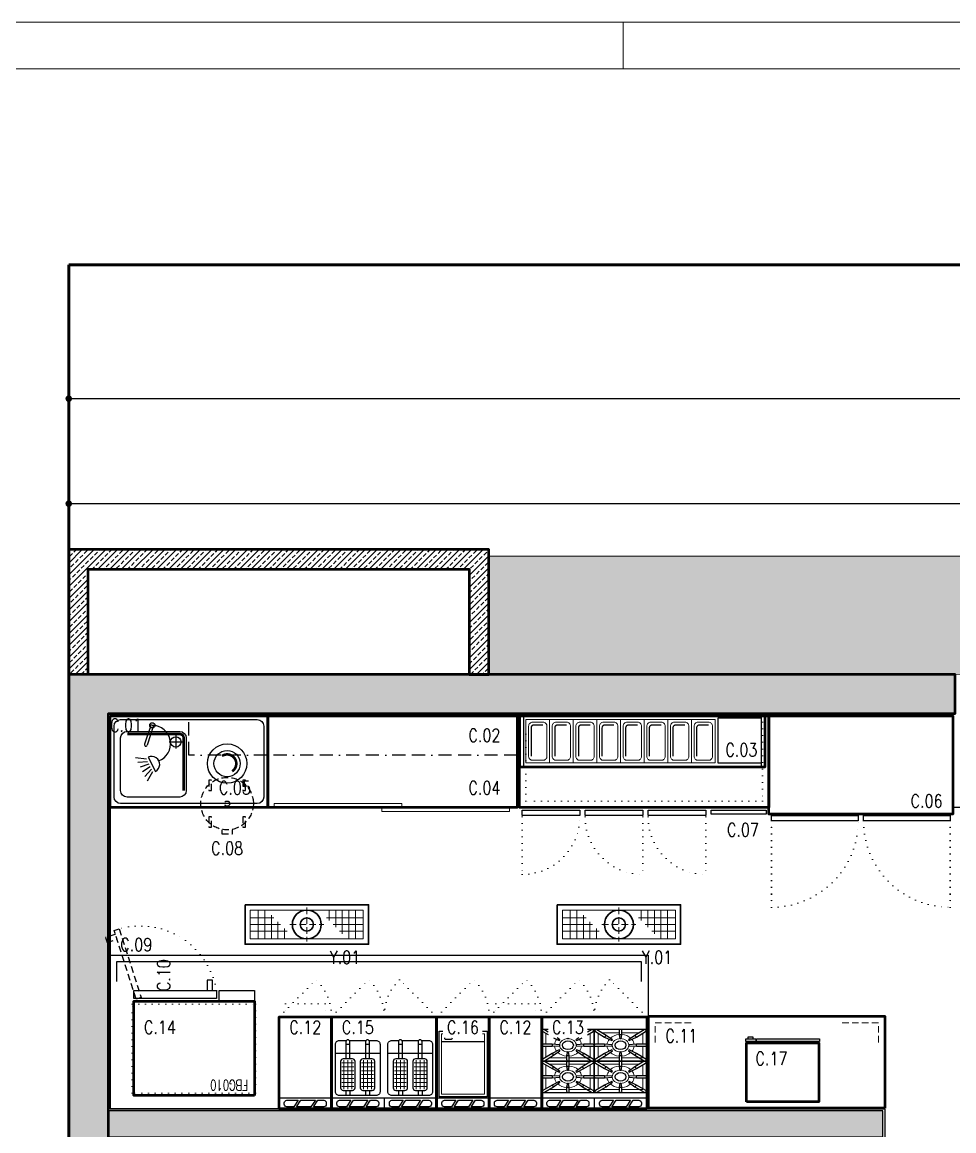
# Model space of a CAD drawing. Extents: x 820 to 5791, y 1495 to 5010.
# Drawn here: x 2020 to 2729, y 4166 to 5010 of the extents above; entities that cross this region are included whole.
import ezdxf
from ezdxf.enums import TextEntityAlignment as Align

# ---------------------------------------------------------------- set-up
doc = ezdxf.new("R2010")
doc.units = 0
doc.header["$LTSCALE"] = 20
for name, pattern in [('BORDER', [1.75, 0.5, -0.25, 0.5, -0.25, 0, -0.25]), ('DASHED2', [0.375, 0.25, -0.125]), ('DOT', [0.25, 0, -0.25]), ('HIDDEN', [0.375, 0.25, -0.125])]:
    doc.linetypes.add(name, pattern=pattern)
doc.layers.get('0').update_dxf_attribs({"linetype": 'CONTINUOUS', "lineweight": 15})
doc.layers.get('DEFPOINTS').update_dxf_attribs({"linetype": 'CONTINUOUS'})
for name, color, linetype, lineweight in [('-DWG_ANA', 7, 'CONTINUOUS', 50), ('-DWG_ANA_1', 7, 'BORDER', 25), ('-DWG_DETAY1', 7, 'CONTINUOUS', 25), ('-DWG_DETAY2', 7, 'CONTINUOUS', 15), ('-DWG_DETAY4', 7, 'DOT', 18), ('0_YKA_layout', 11, 'CONTINUOUS', 18), ('DUVAR', 7, 'CONTINUOUS', 60), ('KOLON', 7, 'CONTINUOUS', 50), ('NO', 7, 'CONTINUOUS', 30), ('PLAN', 253, 'CONTINUOUS', 15), ('yerizg-a', 7, 'CONTINUOUS', 30), ('yerizg-b', 7, 'CONTINUOUS', 9), ('ölç', 63, 'CONTINUOUS', 20)]:
    doc.layers.add(name, color=color, linetype=linetype, lineweight=lineweight)
for name, color, linetype in [('2_V_Wall', 43, 'CONTINUOUS'), ('2_V_Wall_Gasblock', 133, 'CONTINUOUS'), ('4_V_Wall_Ceramic', 171, 'CONTINUOUS'), ('BL-C', 140, 'CONTINUOUS'), ('BL-Y', 144, 'CONTINUOUS'), ('TARAMA', 8, 'CONTINUOUS'), ('YRNO', 7, 'CONTINUOUS')]:
    doc.layers.add(name, color=color, linetype=linetype)
doc.layers.add('_00_TT_AREA', color=140, linetype='CONTINUOUS', plot=False)
doc.layers.add('dış ölçü', color=7, linetype='CONTINUOUS', lineweight=20, true_color=0x0d6787)
doc.styles.add('ROMANS', font='romans.shx', dxfattribs={"width": 0.8})
doc.styles.add('TRS', font='times.ttf', dxfattribs={"width": 0.8})
doc.dimstyles.new('dış ölçü', dxfattribs={"dimtxt": 12, "dimasz": 5, "dimexe": 5, "dimexo": 35, "dimgap": 5, "dimtad": 1, "dimdec": 0, "dimdsep": 46, "dimtxsty": 'TRS', "dimblk": 'DOT', "dimcen": 0, "dimdle": 0.1, "dimclrd": 256, "dimclre": 256, "dimclrt": 73, "dimadec": 0, "dimazin": 0, "dimtfac": 0.3, "dimtdec": 0, "dimtix": 1, "dimtmove": 2, "dimatfit": 3, "dimldrblk": 'DOT', "dimfxl": 1, "dimfxlon": 1, "dimtolj": 1, "dimarcsym": 0})

# ---------------------------------------------------------------- blocks, each defined once
blk = doc.blocks.new('_Dot')
at = {"layer": 'ölç', "color": 0, "lineweight": -2}
blk.add_line((-0.5, 0), (-1, 0), dxfattribs=at)
at = {"layer": 'ölç', "color": 0, "const_width": 0.5}
blk.add_lwpolyline([(-0.25, 0, 1), (0.25, 0, 1)], format="xyb", close=True, dxfattribs=at)
blk = doc.blocks.new('*D167')
at = {"layer": 'DEFPOINTS', "color": 0, "transparency": 16777216}
for p in [(2054.96, 4513.68), (1894.18, 3686.77), (2059.03, 3686.77)]:
    blk.add_point(p, dxfattribs=at)
at = {"layer": 'dış ölçü', "lineweight": -2, "transparency": 16777216}
for p, q in [((1895.18, 4513.68), (1889.18, 4513.68)), ((1894.18, 4508.68), (1894.18, 3691.77)), ((1895.18, 3686.77), (1889.18, 3686.77))]:
    blk.add_line(p, q, dxfattribs=at)
at = {"layer": 'dış ölçü', "lineweight": -2, "transparency": 16777216, "xscale": 5, "yscale": 5, "zscale": 5}
for p, rotation in [((1894.18, 4513.68), 90), ((1894.18, 3686.77), 270)]:
    blk.add_blockref('_Dot', p, dxfattribs=dict(at, rotation=rotation))
at = {"layer": 'dış ölçü', "color": 73, "transparency": 16777216, "insert": (1883.06, 4100.22), "char_height": 12, "attachment_point": 5, "rotation": 90, "style": 'TRS'}
blk.add_mtext('\\A1;827', dxfattribs=at)
blk = doc.blocks.new('*D185')
at = {"layer": 'DEFPOINTS', "color": 0, "transparency": 16777216}
for p in [(4454.18, 4723.68), (2054.96, 4531.24), (4454.18, 4531.24)]:
    blk.add_point(p, dxfattribs=at)
at = {"layer": 'dış ölçü', "lineweight": -2, "transparency": 16777216}
for p, q in [((2054.96, 4722.68), (2054.96, 4728.68)), ((2059.96, 4723.68), (4449.18, 4723.68)), ((4454.18, 4722.68), (4454.18, 4728.68))]:
    blk.add_line(p, q, dxfattribs=at)
at = {"layer": 'dış ölçü', "lineweight": -2, "transparency": 16777216, "xscale": 5, "yscale": 5, "zscale": 5, "rotation": 180}
blk.add_blockref('_Dot', (2054.96, 4723.68), dxfattribs=at)
at = {"layer": 'dış ölçü', "lineweight": -2, "transparency": 16777216, "xscale": 5, "yscale": 5, "zscale": 5}
blk.add_blockref('_Dot', (4454.18, 4723.68), dxfattribs=at)
at = {"layer": 'dış ölçü', "color": 73, "transparency": 16777216, "insert": (3254.57, 4734.8), "char_height": 12, "attachment_point": 5, "style": 'TRS'}
blk.add_mtext('\\A1;2399', dxfattribs=at)
blk = doc.blocks.new('*D186')
at = {"layer": 'DEFPOINTS', "color": 0, "transparency": 16777216}
for p in [(4454.18, 4643.68), (2054.96, 4451.24), (4454.18, 4451.24)]:
    blk.add_point(p, dxfattribs=at)
at = {"layer": 'dış ölçü', "lineweight": -2, "transparency": 16777216}
for p, q in [((2054.96, 4642.68), (2054.96, 4648.68)), ((4454.18, 4642.68), (4454.18, 4648.68)), ((2059.96, 4643.68), (4449.18, 4643.68))]:
    blk.add_line(p, q, dxfattribs=at)
at = {"layer": 'dış ölçü', "lineweight": -2, "transparency": 16777216, "xscale": 5, "yscale": 5, "zscale": 5, "rotation": 180}
blk.add_blockref('_Dot', (2054.96, 4643.68), dxfattribs=at)
at = {"layer": 'dış ölçü', "lineweight": -2, "transparency": 16777216, "xscale": 5, "yscale": 5, "zscale": 5}
blk.add_blockref('_Dot', (4454.18, 4643.68), dxfattribs=at)
at = {"layer": 'dış ölçü', "color": 73, "transparency": 16777216, "insert": (3254.57, 4654.8), "char_height": 12, "attachment_point": 5, "style": 'TRS'}
blk.add_mtext('\\A1;2399', dxfattribs=at)
blk = doc.blocks.new('*U48')
for p, q in [((-4200, 8820), (-4200, 8910)), ((-12510, 8820), (-90, 8820))]:
    blk.add_line(p, q)
blk.add_lwpolyline([(-12600, 0), (-12600, 8910), (0, 8910), (0, 0)], close=True)
blk = doc.blocks.new('T_190')
at = {"layer": '-DWG_ANA', "color": 0}
blk.add_lwpolyline([(0, 0), (190, 0), (190, -70), (0, -70)], close=True, dxfattribs=at)
blk = doc.blocks.new('1FR-cgl3')
at = {"layer": '-DWG_DETAY1', "color": 0}
for points in [[(46, -72), (46, -76), (2, -76), (2, -72)], [(94, -72), (94, -76), (50, -76), (50, -72)], [(142, -72), (142, -76), (98, -76), (98, -72)], [(188, -72), (188, -75), (146, -75), (146, -72)]]:
    blk.add_lwpolyline(points, close=True, dxfattribs=at)
at = {"layer": '-DWG_DETAY4', "color": 0}
blk.add_lwpolyline([(185, -5), (185, -65), (5, -65), (5, -5)], dxfattribs=at)
for points in [[(2, -77), (2, -121.01, 0.414214), (46.01, -77)], [(94, -77), (94, -121.01, -0.414214), (49.99, -77)], [(142, -77), (142, -121.01, -0.414214), (97.99, -77)]]:
    blk.add_lwpolyline(points, format="xyb", dxfattribs=at)
at = {"layer": '-DWG_ANA', "color": 0}
blk.add_blockref('T_190', (0, 0), dxfattribs=at)
at = {"layer": 'NO', "linetype": 'Continuous', "style": 'ROMANS', "width": 0.8}
blk.add_attdef('NO', text='', height=10, dxfattribs=at).set_placement((170.2, -87), align=Align.MIDDLE)
blk = doc.blocks.new('SDN140')
at = {"layer": '-DWG_ANA', "color": 0}
blk.add_lwpolyline([(0, 0), (140, 0), (140, -75), (0, -75)], close=True, dxfattribs=at)
at = {"layer": '-DWG_DETAY1', "color": 0}
for points in [[(2, -76), (68, -76), (68, -80), (2, -80)], [(72, -76), (138, -76), (138, -80), (72, -80)]]:
    blk.add_lwpolyline(points, close=True, dxfattribs=at)
at = {"layer": '-DWG_DETAY4', "color": 0}
for points in [[(2, -80), (2, -146)], [(138, -80), (138, -146)]]:
    blk.add_lwpolyline(points, close=True, dxfattribs=at)
for centre, start, end in [((2, -80), 270, 0), ((138, -80), 180, 270)]:
    blk.add_arc(centre, 66, start, end, dxfattribs=at)
at = {"layer": 'NO', "linetype": 'Continuous', "style": 'ROMANS', "width": 0.8}
blk.add_attdef('NO', text='', height=10, dxfattribs=at).set_placement((120, -65), align=Align.MIDDLE)
blk = doc.blocks.new('E1N120L')
at = {"layer": '-DWG_ANA', "color": 0}
blk.add_lwpolyline([(0, 0), (120, 0), (120, -70), (0, -70)], close=True, dxfattribs=at)
at = {"layer": '-DWG_DETAY1', "color": 0, "linetype": 'Continuous'}
for points in [[(8, -3), (112, -3, -0.4), (117, -8), (117, -62, -0.4), (112, -67), (8, -67, -0.4), (3, -62), (3, -8, -0.4)], [(13, -12), (53, -12, -0.4), (58, -17), (58, -57, -0.4), (53, -62), (13, -62, -0.4), (8, -57), (8, -17, -0.4)]]:
    blk.add_lwpolyline(points, format="xyb", close=True, dxfattribs=at)
at = {"layer": '-DWG_DETAY1', "color": 0, "linetype": 'Continuous', "const_width": 2}
blk.add_lwpolyline([(13, -14), (53, -14, -0.4), (56, -17), (56, -57)], format="xyb", dxfattribs=at)
at = {"layer": '-DWG_DETAY1', "color": 0, "linetype": 'Continuous'}
for points in [[(50, -15), (50, -25)], [(45, -20), (55, -20)]]:
    blk.add_lwpolyline(points, dxfattribs=at)
blk.add_circle((50, -20), 4, dxfattribs=at)
at = {"layer": 'NO', "linetype": 'Continuous', "style": 'ROMANS', "width": 0.8}
blk.add_attdef('NO', text='', height=10, dxfattribs=at).set_placement((95, -55), align=Align.MIDDLE)
blk = doc.blocks.new('bsu100a')
at = {"layer": '-DWG_DETAY1', "color": 0, "const_width": 2}
blk.add_lwpolyline([(3.88, -5.82, 1), (-3.88, 5.82)], format="xyb", dxfattribs=at)
at = {"layer": '-DWG_DETAY1', "color": 0}
for radius in [15, 10]:
    blk.add_circle((0, 0), radius, dxfattribs=at)
blk = doc.blocks.new('ACP100')
at = {"layer": '-DWG_ANA_1', "color": 0, "linetype": 'HIDDEN'}
blk.add_circle((0, 0), 20, dxfattribs=at)
at = {"layer": '-DWG_DETAY1', "color": 0, "linetype": 'HIDDEN'}
for points in [[(-14, 18), (-14, 10), (-12, 10), (-12, 18)], [(12, 18), (12, 10), (14, 10), (14, 18)], [(-14, -10), (-14, -18), (-12, -18), (-12, -10)], [(12, -10), (12, -18), (14, -18), (14, -10)]]:
    blk.add_lwpolyline(points, close=True, dxfattribs=at)
blk.add_lwpolyline([(-4, -20), (-4, -23), (4, -23), (4, -20)], dxfattribs=at)
blk.add_circle((0, 0), 2, dxfattribs=at)
at = {"layer": 'NO', "linetype": 'Continuous', "style": 'ROMANS', "width": 0.8}
blk.add_attdef('NO', text='', height=10, dxfattribs=at).set_placement((0, -34), align=Align.MIDDLE)
blk = doc.blocks.new('1CC-MT002')
at = {"layer": '-DWG_DETAY1', "color": 0, "linetype": 'Continuous'}
for p, q in [((-0.9, 0.63), (-5.9, -14.37)), ((1, 0), (-4, -15))]:
    blk.add_line(p, q, dxfattribs=at)
at = {"layer": '-DWG_DETAY1', "color": 0}
for points in [[(-4.54, -25.81), (-12.89, -24.76)], [(-3.05, -24.32), (2.32, -35.05)], [(-3.59, -27.72), (-11.1, -28.34)], [(-2.63, -29.62), (-9.31, -31.92)], [(-1.68, -31.53), (-7.52, -35.5)], [(-0.72, -33.44), (-5.73, -39.07)], [(0.23, -35.35), (-3.94, -42.65)]]:
    blk.add_lwpolyline(points, dxfattribs=at)
blk.add_circle((0, 0), 2, dxfattribs=at)
for centre, radius, start, end in [((-0.06, -13.97), 13.97, 289.84543, 89.75881), ((-0.37, -29.68), 6, 296.56505, 116.56505)]:
    blk.add_arc(centre, radius, start, end, dxfattribs=at)
at = {"layer": '-DWG_DETAY1', "color": 0, "linetype": 'Continuous'}
blk.add_arc((-5, -14.85), 1.01, 151.71404, 351.41606, dxfattribs=at)
at = {"layer": 'NO', "linetype": 'Continuous', "style": 'ROMANS', "width": 0.8}
blk.add_attdef('NO', text='', height=10, dxfattribs=at).set_placement((-20, 0), align=Align.MIDDLE)
blk = doc.blocks.new('MOB-gn13')
at = {"layer": '-DWG_DETAY1', "color": 0, "linetype": 'ByBlock', "lineweight": 9}
blk.add_lwpolyline([(0, 0), (18, 0), (18, -33), (0, -33)], close=True, dxfattribs=at)
at = {"layer": '-DWG_DETAY1', "color": 0, "linetype": 'ByBlock', "lineweight": 15}
blk.add_lwpolyline([(13, -31, 0.414214), (16, -28), (16, -5, 0.414214), (13, -2), (5, -2, 0.414214), (2, -5), (2, -28, 0.414214), (5, -31)], format="xyb", close=True, dxfattribs=at)
at = {"layer": '-DWG_DETAY1', "color": 0, "const_width": 1}
blk.add_lwpolyline([(4, -28), (4, -6.2, -0.414214), (6.2, -4), (13, -4)], format="xyb", dxfattribs=at)
at = {"layer": 'PLAN', "color": 0, "linetype": 'ByBlock'}
blk.add_point((0, 0), dxfattribs=at)
blk = doc.blocks.new('1FR-dsp186')
at = {"layer": '-DWG_ANA', "color": 0, "linetype": 'Continuous'}
blk.add_lwpolyline([(0, -39), (187, -39), (187, 0), (0, 0)], close=True, dxfattribs=at)
at = {"layer": '-DWG_DETAY1', "color": 0, "linetype": 'Continuous'}
for points in [[(3, 0), (3, -39)], [(184, 0), (184, -39)], [(184, -2), (151, -2), (151, -36), (184, -36)]]:
    blk.add_lwpolyline(points, dxfattribs=at)
at = {"layer": 'PLAN', "color": 0, "linetype": 'Continuous'}
for p in [(5, -3), (23, -3), (41, -3), (59, -3), (77, -3), (95, -3), (113, -3), (131, -3)]:
    blk.add_blockref('MOB-gn13', p, dxfattribs=at)
at = {"layer": 'NO', "linetype": 'Continuous', "style": 'ROMANS', "width": 0.8}
blk.add_attdef('NO', text='', height=10, dxfattribs=at).set_placement((169, -26), align=Align.MIDDLE)
blk = doc.blocks.new('TCD190')
at = {"layer": '-DWG_ANA', "color": 0}
blk.add_lwpolyline([(0, 0), (190, 0), (190, -70), (0, -70)], close=True, dxfattribs=at)
at = {"layer": '-DWG_DETAY2', "color": 0}
for points in [[(5, -67), (102, -67), (102, -70), (5, -70)], [(87, -70), (184, -70), (184, -73), (87, -73)]]:
    blk.add_lwpolyline(points, close=True, dxfattribs=at)
at = {"layer": 'NO', "linetype": 'Continuous', "style": 'ROMANS', "width": 0.8}
blk.add_attdef('NO', text='', height=10, dxfattribs=at).set_placement((165, -55), align=Align.MIDDLE)
blk = doc.blocks.new('f_ks1')
at = {"layer": '-DWG_DETAY1', "color": 0}
for points in [[(27, 0), (27, -8), (0, -8), (0, 0)], [(32, -8), (32, -16), (36, -16), (36, -8)]]:
    blk.add_lwpolyline(points, dxfattribs=at)
blk.add_lwpolyline([(92, -8), (29, -8), (29, -2), (92, -2)], close=True, dxfattribs=at)
at = {"layer": '-DWG_DETAY1', "color": 0, "linetype": 'HIDDEN'}
blk.add_lwpolyline([(90, -1.52), (106.9, -53.75), (103.11, -55.03), (86.21, -2.79)], close=True, dxfattribs=at)
blk.add_lwpolyline([(105.94, -50.91), (113.52, -48.36), (112.25, -44.56), (104.67, -47.12)], dxfattribs=at)
at = {"layer": '-DWG_DETAY4', "color": 0}
blk.add_arc((87.03, 1.6), 58.81, 189.39761, 285.76026, dxfattribs=at)
blk = doc.blocks.new('FBG010')
at = {"layer": '-DWG_ANA', "color": 0}
blk.add_lwpolyline([(0, 0), (92, 0), (92, -72), (0, -72)], close=True, dxfattribs=at)
at = {"linetype": 'Continuous'}
blk.add_blockref('f_ks1', (0, -72), dxfattribs=at)
at = {"layer": '-DWG_DETAY1', "color": 0, "linetype": 'Continuous', "style": 'ROMANS', "width": 0.7}
blk.add_text('FBG010', height=8, dxfattribs=at).set_placement((5, -12))
at = {"layer": 'NO', "linetype": 'Continuous', "style": 'ROMANS', "width": 0.8}
blk.add_attdef('NO', text='', height=10, dxfattribs=at).set_placement((72, -52), align=Align.MIDDLE)
blk = doc.blocks.new('7_i10')
at = {"layer": '-DWG_DETAY1', "color": 0}
for points in [[(5.2, -59), (1.5, -59), (1.5, -9), (38.19, -9), (38.19, -59), (35.2, -59)], [(3.5, -51), (36.19, -51)]]:
    blk.add_lwpolyline(points, dxfattribs=at)
blk.add_lwpolyline([(34, -54, 0.414214), (33, -53), (29, -53, 0.414214), (28, -54)], format="xyb", dxfattribs=at)
at = {"layer": '-DWG_DETAY2', "color": 0}
blk.add_lwpolyline([(5.2, -57), (3.5, -57), (3.5, -11), (36.19, -11), (36.19, -57), (35.2, -57)], dxfattribs=at)
blk = doc.blocks.new('7_sr1')
at = {"layer": '-DWG_DETAY1', "color": 0, "linetype": 'Continuous'}
blk.add_line((0, -8), (40, -8), dxfattribs=at)
at = {"layer": '-DWG_DETAY1', "color": 0}
for points in [[(10.36, -6.46), (6, -6.46, -0.414214), (4, -4.46), (4, -3.5, -0.414214), (6, -1.5), (13.67, -1.5)], [(28.67, -1.5), (34, -1.5, -0.414214), (36, -3.5), (36, -4.46, -0.414214), (34, -6.46), (25.36, -6.46)]]:
    blk.add_lwpolyline(points, format="xyb", close=True, dxfattribs=at)
blk.add_lwpolyline([(23.36, -6.46), (12.36, -6.46), (15.67, -1.5), (26.67, -1.5)], close=True, dxfattribs=at)
blk = doc.blocks.new('7IE10')
at = {"layer": '-DWG_ANA', "color": 0}
blk.add_lwpolyline([(0, 0), (40, 0), (40, -70), (0, -70)], close=True, dxfattribs=at)
at = {"layer": '-DWG_DETAY4', "color": 0}
blk.add_line((40, -70), (11.72, -98.28), dxfattribs=at)
blk.add_arc((40, -70), 40, 180, 225, dxfattribs=at)
at = {"linetype": 'Continuous'}
for name in ['7_sr1', '7_i10']:
    blk.add_blockref(name, (0, 0), dxfattribs=at)
at = {"layer": 'NO', "linetype": 'Continuous', "style": 'ROMANS', "width": 0.8}
blk.add_attdef('NO', text='', height=10, dxfattribs=at).set_placement((20, -62), align=Align.MIDDLE)
blk = doc.blocks.new('7_f2')
at = {"layer": '-DWG_DETAY1', "color": 0}
for points in [[(11.1, -52), (6.1, -52, -0.414214), (3.1, -49), (3.1, -13, -0.414214), (6.1, -10), (34.1, -10, -0.414214), (37.1, -13), (37.1, -49, -0.414214), (34.1, -52), (29.1, -52)], [(51.1, -52), (46.1, -52, -0.414214), (43.1, -49), (43.1, -13, -0.414214), (46.1, -10), (74.1, -10, -0.414214), (77.1, -13), (77.1, -49, -0.414214), (74.1, -52), (69.1, -52)], [(11.1, -38), (11.1, -51, 1), (14.1, -51), (14.1, -38)], [(26.1, -38), (26.1, -51, 1), (29.1, -51), (29.1, -38)], [(51.1, -38), (51.1, -51, 1), (54.1, -51), (54.1, -38)], [(66.1, -38), (66.1, -51, 1), (69.1, -51), (69.1, -38)]]:
    blk.add_lwpolyline(points, format="xyb", dxfattribs=at)
for points in [[(7.1, -16), (7.1, -36, 0.414214), (9.1, -38), (16.1, -38, 0.414214), (18.1, -36), (18.1, -16, 0.414214), (16.1, -14), (9.1, -14, 0.414214)], [(22.1, -16), (22.1, -36, 0.414214), (24.1, -38), (31.1, -38, 0.414214), (33.1, -36), (33.1, -16, 0.414214), (31.1, -14), (24.1, -14, 0.414214)], [(47.1, -16), (47.1, -36, 0.414214), (49.1, -38), (56.1, -38, 0.414214), (58.1, -36), (58.1, -16, 0.414214), (56.1, -14), (49.1, -14, 0.414214)], [(62.1, -16), (62.1, -36, 0.414214), (64.1, -38), (71.1, -38, 0.414214), (73.1, -36), (73.1, -16, 0.414214), (71.1, -14), (64.1, -14, 0.414214)]]:
    blk.add_lwpolyline(points, format="xyb", close=True, dxfattribs=at)
for points in [[(11.1, -14), (11.1, -10)], [(14.1, -14), (14.1, -10)], [(26.1, -14), (26.1, -10)], [(29.1, -14), (29.1, -10)], [(51.1, -14), (51.1, -10)], [(54.1, -14), (54.1, -10)], [(66.1, -14), (66.1, -10)], [(69.1, -14), (69.1, -10)], [(3.1, -42), (37.1, -42)], [(43.1, -42), (77.1, -42)], [(11.1, -49), (14.1, -49)], [(26.1, -49), (29.1, -49)], [(51.1, -49), (54.1, -49)], [(66.1, -49), (69.1, -49)], [(26.1, -52), (14.1, -52)], [(66.1, -52), (54.1, -52)]]:
    blk.add_lwpolyline(points, dxfattribs=at)
at = {"layer": '-DWG_DETAY2', "color": 0}
for points in [[(9.6, -15), (9.6, -37)], [(12.6, -15), (12.6, -37)], [(15.6, -15), (15.6, -37)], [(24.6, -15), (24.6, -37)], [(27.6, -15), (27.6, -37)], [(30.6, -15), (30.6, -37)], [(49.6, -15), (49.6, -37)], [(52.6, -15), (52.6, -37)], [(55.6, -15), (55.6, -37)], [(64.6, -15), (64.6, -37)], [(67.6, -15), (67.6, -37)], [(70.6, -15), (70.6, -37)], [(8.1, -17), (17.1, -17)], [(8.1, -20), (17.1, -20)], [(8.1, -23), (17.1, -23)], [(23.1, -17), (32.1, -17)], [(23.1, -20), (32.1, -20)], [(23.1, -23), (32.1, -23)], [(48.1, -17), (57.1, -17)], [(48.1, -20), (57.1, -20)], [(48.1, -23), (57.1, -23)], [(63.1, -17), (72.1, -17)], [(63.1, -20), (72.1, -20)], [(63.1, -23), (72.1, -23)], [(8.1, -26), (17.1, -26)], [(8.1, -29), (17.1, -29)], [(8.1, -32), (17.1, -32)], [(23.1, -26), (32.1, -26)], [(23.1, -29), (32.1, -29)], [(23.1, -32), (32.1, -32)], [(48.1, -26), (57.1, -26)], [(48.1, -29), (57.1, -29)], [(48.1, -32), (57.1, -32)], [(63.1, -26), (72.1, -26)], [(63.1, -29), (72.1, -29)], [(63.1, -32), (72.1, -32)], [(8.1, -35), (17.1, -35)], [(23.1, -35), (32.1, -35)], [(48.1, -35), (57.1, -35)], [(63.1, -35), (72.1, -35)]]:
    blk.add_lwpolyline(points, dxfattribs=at)
blk = doc.blocks.new('7_sr2')
at = {"layer": '-DWG_DETAY1', "color": 0, "linetype": 'Continuous'}
for p, q in [((40, -8), (40, 0)), ((0, -8), (40, -8)), ((40, -8), (80, -8))]:
    blk.add_line(p, q, dxfattribs=at)
at = {"layer": '-DWG_DETAY1', "color": 0}
for points in [[(10.36, -6.46), (6, -6.46, -0.414214), (4, -4.46), (4, -3.5, -0.414214), (6, -1.5), (13.67, -1.5)], [(28.67, -1.5), (34, -1.5, -0.414214), (36, -3.5), (36, -4.46, -0.414214), (34, -6.46), (25.36, -6.46)], [(50.36, -6.46), (46, -6.46, -0.414214), (44, -4.46), (44, -3.5, -0.414214), (46, -1.5), (53.67, -1.5)], [(68.67, -1.5), (74, -1.5, -0.414214), (76, -3.5), (76, -4.46, -0.414214), (74, -6.46), (65.36, -6.46)]]:
    blk.add_lwpolyline(points, format="xyb", close=True, dxfattribs=at)
for points in [[(23.36, -6.46), (12.36, -6.46), (15.67, -1.5), (26.67, -1.5)], [(63.36, -6.46), (52.36, -6.46), (55.67, -1.5), (66.67, -1.5)]]:
    blk.add_lwpolyline(points, close=True, dxfattribs=at)
blk = doc.blocks.new('7FE20')
at = {"layer": '-DWG_ANA', "color": 0}
blk.add_lwpolyline([(0, 0), (80, 0), (80, -70), (0, -70)], close=True, dxfattribs=at)
at = {"layer": '-DWG_DETAY4', "color": 0}
for p, q in [((0, -70), (28.28, -98.28)), ((80, -70), (51.72, -98.28))]:
    blk.add_line(p, q, dxfattribs=at)
for centre, start, end in [((0, -70), 315, 0), ((80, -70), 180, 225)]:
    blk.add_arc(centre, 40, start, end, dxfattribs=at)
at = {"linetype": 'Continuous'}
for name in ['7_sr2', '7_f2']:
    blk.add_blockref(name, (0, 0), dxfattribs=at)
at = {"layer": 'NO', "linetype": 'Continuous', "style": 'ROMANS', "width": 0.8}
blk.add_attdef('NO', text='', height=10, dxfattribs=at).set_placement((60, -62), align=Align.MIDDLE)
blk = doc.blocks.new('7TC10')
at = {"layer": '-DWG_ANA', "color": 0}
blk.add_lwpolyline([(0, 0), (40, 0), (40, -70), (0, -70)], close=True, dxfattribs=at)
at = {"layer": '-DWG_DETAY4', "color": 0}
blk.add_line((40, -70), (11.72, -98.28), dxfattribs=at)
blk.add_lwpolyline([(5, -70), (5, -80), (35, -80), (35, -70)], dxfattribs=at)
blk.add_arc((40, -70), 40, 180, 225, dxfattribs=at)
at = {"linetype": 'Continuous'}
blk.add_blockref('7_sr1', (0, 0), dxfattribs=at)
at = {"layer": 'NO', "linetype": 'Continuous', "style": 'ROMANS', "width": 0.8}
blk.add_attdef('NO', text='', height=10, dxfattribs=at).set_placement((20, -62), align=Align.MIDDLE)
blk = doc.blocks.new('RRN253')
at = {"layer": '-DWG_ANA_1', "color": 0}
blk.add_lwpolyline([(0, 0), (250, 0), (250, -30), (0, -30)], close=True, dxfattribs=at)
at = {"layer": 'NO', "linetype": 'Continuous', "style": 'ROMANS', "width": 0.8}
blk.add_attdef('NO', text='', height=10, dxfattribs=at).set_placement((225, -15), align=Align.MIDDLE)
blk = doc.blocks.new('GAL-GMD239DAH-S')
at = {"layer": '-DWG_ANA', "color": 0}
blk.add_lwpolyline([(55, 0), (55, -45), (0, -45), (0, 0)], close=True, dxfattribs=at)
at = {"layer": '-DWG_DETAY1', "color": 0}
for points in [[(47.45, -48), (-0.46, -48), (-0.46, -46), (47.45, -46)], [(55.47, -48), (47.9, -48), (47.9, -46), (55.47, -46)]]:
    blk.add_lwpolyline(points, close=True, dxfattribs=at)
blk.add_lwpolyline([(53.85, -48), (53.85, -49.48), (50.16, -49.48), (50.16, -48)], dxfattribs=at)
at = {"layer": 'NO', "linetype": 'Continuous', "style": 'ROMANS', "width": 0.8}
blk.add_attdef('NO', text='', height=10, dxfattribs=at).set_placement((36, -33), align=Align.MIDDLE)
blk = doc.blocks.new('Y-SIFON')
at = {"layer": 'yerizg-a', "color": 0, "linetype": 'Continuous'}
blk.add_circle((0, 0), 11, dxfattribs=at)
at = {"layer": 'yerizg-b', "color": 0, "linetype": 'DASHED2'}
for points in [[(0, 13), (0, -13)], [(-13, 0), (13, 0)]]:
    blk.add_lwpolyline(points, dxfattribs=at)
blk = doc.blocks.new('1BS-SAK39A')
at = {"layer": 'yerizg-a', "color": 0}
blk.add_lwpolyline([(0, 0), (94, 0), (94, -30), (0, -30)], close=True, dxfattribs=at)
at = {"layer": 'yerizg-a', "color": 0, "linetype": 'Continuous'}
blk.add_circle((47, -15), 5, dxfattribs=at)
at = {"layer": 'yerizg-b', "color": 0}
for p, q in [((10, -26), (10, -4)), ((15, -4), (15, -26)), ((20, -26), (20, -8)), ((64, -4), (64, -12)), ((69, -4), (69, -17)), ((74, -4), (74, -22)), ((79, -26), (79, -4)), ((84, -4), (84, -26)), ((4, -10), (22, -10)), ((4, -15), (27, -15)), ((25, -26), (25, -13)), ((90, -10), (62, -10)), ((90, -15), (67, -15)), ((4, -20), (32, -20)), ((30, -26), (30, -18)), ((90, -20), (72, -20))]:
    blk.add_line(p, q, dxfattribs=at)
blk.add_lwpolyline([(4, -4), (90, -4), (90, -26), (4, -26)], close=True, dxfattribs=at)
at = {"layer": 'PLAN', "color": 0, "linetype": 'Continuous'}
blk.add_blockref('Y-SIFON', (47, -15), dxfattribs=at)
at = {"layer": 'YRNO', "linetype": 'Continuous', "style": 'ROMANS', "width": 0.8}
blk.add_attdef('YRNO', text='', height=10, dxfattribs=at).set_placement((76, -40), align=Align.MIDDLE)
blk = doc.blocks.new('FGA100')
at = {"layer": '-DWG_DETAY4', "color": 0}
blk.add_lwpolyline([(2, -2), (96, -2), (96, -70), (2, -70)], close=True, dxfattribs=at)
at = {"layer": 'NO', "linetype": 'Continuous', "style": 'ROMANS', "width": 0.8}
blk.add_attdef('NO', text='', height=10, rotation=90, dxfattribs=at).set_placement((72, -92), align=Align.MIDDLE)
blk = doc.blocks.new('7-og')
at = {"layer": '-DWG_DETAY1', "color": 0}
for p, q in [((-20, 11.66), (-20, -12.34)), ((19.96, 11.66), (-20, 11.66)), ((-19.16, 10.15), (-12.14, 5.94)), ((-10.94, 7.21), (-17.97, 11.42)), ((-1, 10.82), (-1, 7.52)), ((1, 10.82), (1, 10.82)), ((1, 7.52), (1, 10.82)), ((17.94, 11.45), (10.92, 7.23)), ((12.11, 5.95), (19.13, 10.17)), ((19.96, -12.34), (19.96, 11.66)), ((-12.07, 0.46), (-18.95, 0.46)), ((-18.95, 0.46), (-18.95, 0.46)), ((-10.94, 7.21), (-12.14, 5.94)), ((-12.14, 5.94), (-6.68, 3.19)), ((-6.44, 0.03), (-12.07, 0.46)), ((-12.07, 0.46), (-12.07, -1.13)), ((-6.13, 3.79), (-10.94, 7.21)), ((1, 7.52), (-1, 7.52)), ((-1, 7.52), (-0.46, 4.81)), ((0.46, 4.81), (1, 7.52)), ((10.92, 7.23), (6.1, 3.8)), ((12.07, 0.46), (6.44, 0.03)), ((6.65, 3.21), (12.11, 5.95)), ((12.11, 5.95), (10.92, 7.23)), ((12.07, -1.13), (12.07, 0.46)), ((18.95, 0.46), (12.07, 0.46)), ((-12.11, -6.63), (-19.13, -10.84)), ((-18.95, -1.13), (-12.07, -1.13)), ((-17.94, -12.12), (-10.92, -7.9)), ((-6.65, -3.89), (-12.11, -6.63)), ((-12.11, -6.63), (-10.92, -7.9)), ((-12.07, -1.13), (-6.44, -0.71)), ((-10.92, -7.9), (-6.1, -4.48)), ((-0.46, -5.49), (-1, -8.19)), ((-1, -8.19), (1, -8.19)), ((-1, -8.19), (-1, -11.49)), ((1, -8.19), (0.46, -5.49)), ((1, -11.49), (1, -8.19)), ((6.13, -4.46), (10.94, -7.89)), ((6.44, -0.71), (12.07, -1.13)), ((12.14, -6.61), (6.68, -3.87)), ((10.94, -7.89), (12.14, -6.61)), ((10.94, -7.89), (17.97, -12.1)), ((12.07, -1.13), (18.95, -1.13)), ((19.16, -10.82), (12.14, -6.61)), ((18.95, -1.14), (18.95, -1.13)), ((-20, -12.34), (19.96, -12.34)), ((-1, -11.49), (-1, -11.49))]:
    blk.add_line(p, q, dxfattribs=at)
for centre, major_axis, start_param, end_param in [((-18.57, 10.79), (0.997, 0), 0.926293, 4.067886), ((0, 10.82), (0.997, 0), 0, 3.141593), ((18.54, 10.81), (-0.997, 0), 2.213593, 5.355185), ((-18.95, -0.34), (0.997, 0), 1.570796, 4.712389), ((-7.11, 3.92), (0.999, 0), -1.125494, -0.163512), ((-7.32, -0.34), (-0.999, 0), 2.660602, 3.622584), ((0, 5.52), (-0.999, 0), 1.089805, 2.051787), ((7.09, 3.93), (-0.999, 0), 0.161805, 1.123787), ((7.32, -0.34), (-0.999, 0), -0.480991, 0.480991), ((18.95, -0.34), (0.997, 0), 4.712389, 7.853982), ((-7.09, -4.61), (-0.999, 0), 3.303398, 4.26538), ((0, -6.2), (-0.999, 0), 4.231398, 5.19338), ((7.11, -4.59), (0.999, 0), 2.016098, 2.97808), ((-18.54, -11.48), (-0.997, 0), -0.928, 2.213593), ((0, -11.49), (0.997, 0), 3.141593, 6.283185), ((18.57, -11.46), (0.997, 0), 4.067886, 7.209478)]:
    blk.add_ellipse(centre, major_axis=major_axis, ratio=0.8, start_param=start_param, end_param=end_param, dxfattribs=at)
blk.add_ellipse((0, -0.34), major_axis=(4.12, 0), ratio=0.8, dxfattribs=at)
at = {"layer": '-DWG_DETAY2', "color": 0}
for p, q in [((-17, 9.26), (-1, 9.26)), ((-17, 0.46), (-17, 9.26)), ((1, 9.26), (14.31, 9.26)), ((16.96, 8.87), (16.96, 0.46)), ((-17, -9.56), (-17, -1.14)), ((16.96, -1.14), (16.96, -9.5)), ((-1, -9.94), (-14.31, -9.94)), ((14.36, -9.94), (1, -9.94))]:
    blk.add_line(p, q, dxfattribs=at)
for major_axis, start_param, end_param in [((-10.32, 0), -0.578691, -0.0803), ((-10.32, 0), -1.474122, -0.705584), ((-6.32, 0), 3.141593, 9.424778), ((10.32, 0), 0.70879, 1.474122), ((10.32, 0), 0.0803, 0.58178), ((10.32, 0), 3.221892, 3.723372), ((10.32, 0), 3.850383, 4.615714), ((-10.32, 0), 1.667471, 2.436009), ((10.32, 0), -0.578691, -0.0803)]:
    blk.add_ellipse((0, -0.34), major_axis=major_axis, ratio=0.8, start_param=start_param, end_param=end_param, dxfattribs=at)
blk = doc.blocks.new('7_kG2')
at = {"layer": '-DWG_DETAY1', "color": 0}
for p, q in [((40, -36.34), (40, -60.34)), ((79.96, -36.34), (40, -36.34)), ((40.84, -37.85), (47.86, -42.06)), ((49.06, -40.79), (42.03, -36.58)), ((49.06, -40.79), (47.86, -42.06)), ((47.86, -42.06), (53.32, -44.81)), ((53.87, -44.21), (49.06, -40.79)), ((59, -37.18), (59, -40.48)), ((61, -40.48), (59, -40.48)), ((59, -40.48), (59.54, -43.19)), ((60.46, -43.19), (61, -40.48)), ((61, -37.18), (61, -37.18)), ((61, -40.48), (61, -37.18)), ((70.92, -40.77), (66.1, -44.2)), ((66.65, -44.79), (72.11, -42.05)), ((77.94, -36.55), (70.92, -40.77)), ((72.11, -42.05), (70.92, -40.77)), ((72.11, -42.05), (79.13, -37.83)), ((79.96, -60.34), (79.96, -36.34)), ((47.93, -47.54), (41.05, -47.54)), ((41.05, -47.54), (41.05, -47.54)), ((41.05, -49.13), (47.93, -49.13)), ((53.56, -47.97), (47.93, -47.54)), ((47.93, -47.54), (47.93, -49.13)), ((47.93, -49.13), (53.56, -48.71)), ((72.07, -47.54), (66.44, -47.97)), ((66.44, -48.71), (72.07, -49.13)), ((72.07, -49.13), (72.07, -47.54)), ((78.95, -47.54), (72.07, -47.54)), ((72.07, -49.13), (78.95, -49.13)), ((78.95, -49.14), (78.95, -49.13)), ((45.2, -56.24), (40.87, -58.84)), ((42.06, -60.12), (45.2, -58.23)), ((53.35, -51.89), (49.13, -54)), ((51.76, -54), (53.9, -52.48)), ((59.54, -53.49), (59.44, -54)), ((60.56, -54), (60.46, -53.49)), ((66.13, -52.46), (68.29, -54)), ((70.92, -54), (66.68, -51.87)), ((79.16, -58.82), (75.2, -56.45)), ((75.2, -58.44), (77.97, -60.1)), ((40, -60.34), (45.2, -60.34)), ((75.2, -60.34), (79.96, -60.34))]:
    blk.add_line(p, q, dxfattribs=at)
for centre, major_axis, start_param, end_param in [((41.43, -37.21), (0.997, 0), 0.926293, 4.067886), ((60, -37.18), (0.997, 0), 0, 3.141593), ((78.54, -37.19), (-0.997, 0), 2.213593, 5.355185), ((41.05, -48.34), (0.997, 0), 1.570796, 4.712389), ((52.89, -44.08), (0.999, 0), -1.125494, -0.163512), ((52.68, -48.34), (-0.999, 0), 2.660602, 3.622584), ((60, -42.48), (-0.999, 0), 1.089805, 2.051787), ((67.09, -44.07), (-0.999, 0), 0.161805, 1.123787), ((67.32, -48.34), (-0.999, 0), -0.480991, 0.480991), ((78.95, -48.34), (0.997, 0), 4.712389, 7.853982), ((41.46, -59.48), (-0.997, 0), -0.928, 2.213593), ((52.91, -52.61), (-0.999, 0), 3.303398, 4.26538), ((60, -54.2), (-0.999, 0), 4.231398, 5.19338), ((67.11, -52.59), (0.999, 0), 2.016098, 2.97808), ((78.57, -59.46), (0.997, 0), 4.067886, 7.209478)]:
    blk.add_ellipse(centre, major_axis=major_axis, ratio=0.8, start_param=start_param, end_param=end_param, dxfattribs=at)
blk.add_ellipse((60, -48.34), major_axis=(4.12, 0), ratio=0.8, dxfattribs=at)
at = {"layer": '-DWG_DETAY2', "color": 0}
for p, q in [((43, -38.74), (59, -38.74)), ((43, -47.54), (43, -38.74)), ((61, -38.74), (74.31, -38.74)), ((76.96, -39.13), (76.96, -47.54)), ((43, -57.56), (43, -49.14)), ((76.96, -49.14), (76.96, -57.5))]:
    blk.add_line(p, q, dxfattribs=at)
for major_axis, start_param, end_param in [((-10.32, 0), -1.474122, -0.705584), ((10.32, 0), 0.70879, 1.474122), ((-10.32, 0), -0.578691, -0.0803), ((10.32, 0), 3.221892, 3.723372), ((-6.32, 0), 3.141593, 9.424778), ((10.32, 0), 0.0803, 0.58178), ((10.32, 0), -0.578691, -0.0803), ((10.32, 0), 3.850383, 3.897119), ((-10.32, 0), 2.386067, 2.436009)]:
    blk.add_ellipse((60, -48.34), major_axis=major_axis, ratio=0.8, start_param=start_param, end_param=end_param, dxfattribs=at)
at = {"layer": '-DWG_DETAY1', "color": 0, "linetype": 'Continuous'}
for p in [(20, -24), (60, -24), (20, -48)]:
    blk.add_blockref('7-og', p, dxfattribs=at)
blk = doc.blocks.new('7KG20')
at = {"layer": '-DWG_ANA', "color": 0}
blk.add_lwpolyline([(0, 0), (80, 0), (80, -70), (0, -70)], close=True, dxfattribs=at)
at = {"layer": '-DWG_DETAY4', "color": 0}
for p, q in [((0, -70), (28.28, -98.28)), ((80, -70), (51.72, -98.28))]:
    blk.add_line(p, q, dxfattribs=at)
for centre, start, end in [((0, -70), 315, 0), ((80, -70), 180, 225)]:
    blk.add_arc(centre, 40, start, end, dxfattribs=at)
at = {"linetype": 'Continuous'}
for name in ['7_sr2', '7_kG2']:
    blk.add_blockref(name, (0, 0), dxfattribs=at)
at = {"layer": 'NO', "linetype": 'Continuous', "style": 'ROMANS', "width": 0.8}
blk.add_attdef('NO', text='', height=10, dxfattribs=at).set_placement((60, -62), align=Align.MIDDLE)
blk = doc.blocks.new('ozl-Davlumbaz Filtreli 410x120cm')
at = {"layer": '-DWG_DETAY1', "color": 0}
blk.add_lwpolyline([(409.61, -131.56), (-0.08, -131.56), (-0.08, -14.56), (409.61, -14.56)], close=True, dxfattribs=at)
blk.add_lwpolyline([(404.61, -34.56), (404.61, -19.56), (4.92, -19.56), (4.92, -34.56)], dxfattribs=at)
at = {"layer": 'NO', "linetype": 'Continuous', "style": 'ROMANS', "width": 0.8}
blk.add_attdef('NO', text='', height=10, rotation=180, dxfattribs=at).set_placement((19.92, -6.56), align=Align.MIDDLE)
blk = doc.blocks.new('TCA180')
at = {"layer": '-DWG_ANA', "color": 0}
blk.add_lwpolyline([(0, 0), (180, 0), (180, -70), (0, -70)], close=True, dxfattribs=at)
at = {"layer": '-DWG_DETAY2', "color": 0, "linetype": 'HIDDEN'}
for points in [[(5, -50), (5, -65), (35, -65)], [(175, -50), (175, -65), (145, -65)]]:
    blk.add_lwpolyline(points, dxfattribs=at)
at = {"layer": 'NO', "linetype": 'Continuous', "style": 'ROMANS', "width": 0.8}
blk.add_attdef('NO', text='', height=10, dxfattribs=at).set_placement((155, -55), align=Align.MIDDLE)

msp = doc.modelspace()

# ---------------------------------------------------------------- hatches: boundary and pattern name
at = {"layer": '2_V_Wall_Gasblock'}
h = msp.add_hatch(dxfattribs=at)
h.set_pattern_fill('DASH', color=256, style=0)
h.set_pattern_definition([(0, (5164.5872, -4559.65), (3.175, 3.175), [3.175, -3.175])])
h.paths.add_polyline_path([(2084.96, 4161.27), (2674.88, 4161.27), (2674.88, 4181.27), (2084.96, 4181.27)])
at = {"layer": 'TARAMA'}
h = msp.add_hatch(dxfattribs=at)
h.set_pattern_fill('ANSI33', color=256)
h.set_pattern_definition([(45, (16164.5914, 370.35), (-4.490128, 4.490128), []), (45, (16169.0815, 370.35), (-4.490128, 4.490128), [3.175, -1.5875])])
h.paths.add_polyline_path([(2374.75, 4513.67), (2374.75, 4608.67), (2054.76, 4608.67), (2054.76, 4513.68), (2069.76, 4513.68), (2069.76, 4593.67), (2359.75, 4593.67), (2359.75, 4513.67)])
at = {"layer": 'TARAMA', "lineweight": 9}
h = msp.add_hatch(dxfattribs=at)
h.set_pattern_fill('AR-CONC', color=256, scale=0.091)
h.set_pattern_definition([(50, (-28284.552, -46.166), (16.578805, -1.450457), [1.73355, -19.06905]), (355, (-28284.552, -46.166), (-3.207151, 17.386173), [1.38684, -15.255293]), (100.451445, (-28283.17, -46.287), (13.3716535, 15.9357154), [1.473291, -16.206212]), (46.1842, (-28284.552, -41.543), (24.668193, -3.825852), [2.600325, -28.603575]), (96.63556, (-28282.496, -41.862), (21.603776, 22.515777), [2.209937, -24.30934]), (351.18415, (-28284.552, -41.543), (21.603776, 22.515777), [2.080257, -22.882836]), (21, (-28282.24, -42.699), (13.7969096, -9.306133), [1.73355, -19.06905]), (326, (-28282.24, -42.699), (5.623985, 16.761105), [1.38684, -15.25524]), (71.451445, (-28281.09, -43.474), (19.420894, 7.454972), [1.473291, -16.206184]), (37.5, (-28284.552, -46.166), (0.2810629, 7.6945085), [0, -15.070328, 0, -15.48638, 0, -15.313025]), (7.5, (-28284.552, -46.166), (6.0805893, 9.1164323), [0, -8.829548, 0, -14.723618, 0, -5.836285]), (327.5, (-28289.706, -46.166), (12.3387442, -0.5213157), [0, -5.7785, 0, -18.02892, 0, -23.92299]), (317.5, (-28292.018, -46.166), (13.4797555, 2.3138107), [0, -7.51205, 0, -11.973052, 0, -16.98879])])
h.paths.add_polyline_path([(4522.18, 3869.08), (4522.18, 4336.06), (4478.37, 4336.06), (4478.37, 3869.08)], flags=16)
h.paths.add_polyline_path([(3073.97, 4542.28), (3540.96, 4542.28), (3540.96, 4586.09), (3073.97, 4586.09)], flags=16)
h.paths.add_polyline_path([(4454.38, 3711.77), (4544.18, 3711.77), (4544.18, 4603.68), (2374.75, 4603.68), (2374.75, 4513.68), (4454.38, 4513.67)])
at = {"layer": 'TARAMA'}
h = msp.add_hatch(dxfattribs=at)
h.set_pattern_fill('ANSI33', color=256)
h.set_pattern_definition([(45, (5164.587, -4629.65), (-4.490128, 4.490128), []), (45, (5169.077, -4629.65), (-4.490128, 4.490128), [3.175, -1.5875])])
h.paths.add_polyline_path([(2054.96, 3786.77), (2054.96, 4333.68), (2054.96, 4483.68), (2054.96, 4513.68), (2084.96, 4513.68), (2729.59, 4513.68), (2729.59, 4483.68), (2084.96, 4483.68), (2084.96, 4333.68), (2084.96, 3786.77)])

# ---------------------------------------------------------------- linework, layer by layer
at = {"layer": '2_V_Wall'}
msp.add_lwpolyline([(2084.96, 4161.27), (2674.88, 4161.27), (2674.88, 4181.27), (2084.96, 4181.27)], close=True, dxfattribs=at)
at = {"layer": '4_V_Wall_Ceramic'}
msp.add_lwpolyline([(3403.39, 4482.18), (3252.69, 4482.18), (3252.69, 4293.27), (3056.29, 4293.27), (3056.29, 4306.27), (3239.69, 4306.27), (3239.69, 4482.18), (2771.09, 4482.18), (2770.89, 4306.27), (2959.29, 4306.27), (2959.29, 4293.27), (2757.89, 4293.27), (2757.89, 4412.18), (2728.09, 4412.18), (2728.09, 4482.18), (2086.46, 4482.18), (2086.46, 4182.77), (2676.38, 4182.77), (2676.38, 4159.77), (2086.46, 4159.77), (2086.46, 3858.67), (2196.78, 3858.67), (2196.78, 3857.17)], dxfattribs=at)
at = {"layer": '_00_TT_AREA'}
msp.add_lwpolyline([(3403.39, 4482.18), (3252.69, 4482.18), (3252.69, 4293.27), (3056.29, 4293.27), (3056.29, 4306.27), (3239.69, 4306.27), (3239.69, 4482.18), (2771.09, 4482.18), (2770.89, 4306.27), (2959.29, 4306.27), (2959.29, 4293.27), (2757.89, 4293.27), (2757.89, 4412.18), (2728.09, 4412.18), (2728.09, 4482.18), (2086.46, 4482.18), (2086.46, 4182.77), (2676.38, 4182.77), (2676.38, 4159.77)], dxfattribs=at)
at = {"layer": 'DUVAR'}
msp.add_lwpolyline([(2054.96, 4825.68), (5556.89, 4825.68), (4097.11, 1745.04), (2054.96, 1745.04)], close=True, dxfattribs=at)
at = {"layer": 'KOLON'}
for points in [[(2374.75, 4513.67), (2374.75, 4608.67), (2054.76, 4608.67), (2054.76, 4513.68), (2069.76, 4513.68), (2069.76, 4593.67), (2359.75, 4593.67), (2359.75, 4513.67)], [(2054.96, 3786.77), (2054.96, 4333.68), (2054.96, 4483.68), (2054.96, 4513.68), (2084.96, 4513.68), (2729.59, 4513.68), (2729.59, 4483.68), (2084.96, 4483.68), (2084.96, 4333.68), (2084.96, 3786.77)]]:
    msp.add_lwpolyline(points, close=True, dxfattribs=at)
at = {"layer": 'TARAMA', "lineweight": 9}
msp.add_lwpolyline([(4544.18, 3711.77), (4544.18, 4603.68), (2374.75, 4603.68), (2374.75, 4513.68), (4454.38, 4513.67), (4454.38, 3711.77)], dxfattribs=at)

# ---------------------------------------------------------------- block references
at = {"linetype": 'Continuous'}
msp.add_blockref('bsu100a', (2175.53, 4445.68), dxfattribs=at)
at = {"layer": '0_YKA_layout', "xscale": -0.3945508202554345, "yscale": 0.3945508202554345, "zscale": 0.3945508202554345}
msp.add_blockref('*U48', (820, 1495), dxfattribs=at)
at = {"layer": 'BL-C', "linetype": 'Continuous'}
for name, p, values in [('E1N120L', (2086.46, 4482.18), {'NO': 'C.05'}), ('1CC-MT002', (2118.58, 4474.82), {'NO': 'C.01'}), ('RRN253', (2146.46, 4482.18), {'NO': 'C.02'}), ('TCD190', (2206.46, 4482.18), {'NO': 'C.04'}), ('1FR-cgl3', (2398.09, 4482.18), {'NO': 'C.07'}), ('1FR-dsp186', (2398.09, 4482.18), {'NO': 'C.03'}), ('SDN140', (2588.09, 4482.18), {'NO': 'C.06'}), ('ACP100', (2175.53, 4415.18), {'NO': 'C.08'})]:
    msp.add_blockref(name, p, dxfattribs=at).add_auto_attribs(values)
ref = msp.add_blockref('FBG010', (2196.41, 4192.77), dxfattribs=dict(at, rotation=180))
ref.add_attrib('NO', 'C.14', dxfattribs={"layer": 'NO', "linetype": 'Continuous', "height": 10, "rotation": 360, "style": 'ROMANS', "width": 0.8}).set_placement((2124.41, 4244.77), align=Align.MIDDLE)
ref = msp.add_blockref('ozl-Davlumbaz Filtreli 410x120cm', (2086.46, 4314.33), dxfattribs=at)
ref.add_attrib('NO', 'C.09', dxfattribs={"layer": 'NO', "linetype": 'Continuous', "height": 10, "rotation": 360, "style": 'ROMANS', "width": 0.8}).set_placement((2106.38, 4307.77), align=Align.MIDDLE)
ref = msp.add_blockref('FGA100', (2199.27, 4192.51), dxfattribs=dict(at, rotation=180))
ref.add_attrib('NO', 'C.10', dxfattribs={"layer": 'NO', "linetype": 'Continuous', "height": 10, "rotation": 450, "style": 'ROMANS', "width": 0.8}).set_placement((2127.27, 4284.51), align=Align.MIDDLE)
ref = msp.add_blockref('7TC10', (2255.07, 4182.77), dxfattribs=dict(at, rotation=180))
ref.add_attrib('NO', 'C.12', dxfattribs={"layer": 'NO', "linetype": 'Continuous', "height": 10, "rotation": 360, "style": 'ROMANS', "width": 0.8}).set_placement((2235.07, 4244.77), align=Align.MIDDLE)
ref = msp.add_blockref('7FE20', (2335.07, 4182.77), dxfattribs=dict(at, rotation=180))
ref.add_attrib('NO', 'C.15', dxfattribs={"layer": 'NO', "linetype": 'Continuous', "height": 10, "rotation": 360, "style": 'ROMANS', "width": 0.8}).set_placement((2275.07, 4244.77), align=Align.MIDDLE)
ref = msp.add_blockref('7IE10', (2375.07, 4182.77), dxfattribs=dict(at, rotation=180))
ref.add_attrib('NO', 'C.16', dxfattribs={"layer": 'NO', "linetype": 'Continuous', "height": 10, "rotation": 360, "style": 'ROMANS', "width": 0.8}).set_placement((2355.07, 4244.77), align=Align.MIDDLE)
ref = msp.add_blockref('7TC10', (2415.07, 4182.77), dxfattribs=dict(at, rotation=180))
ref.add_attrib('NO', 'C.12', dxfattribs={"layer": 'NO', "linetype": 'Continuous', "height": 10, "rotation": 360, "style": 'ROMANS', "width": 0.8}).set_placement((2395.07, 4244.77), align=Align.MIDDLE)
ref = msp.add_blockref('7KG20', (2495.07, 4182.77), dxfattribs=dict(at, rotation=180))
ref.add_attrib('NO', 'C.13', dxfattribs={"layer": 'NO', "linetype": 'Continuous', "height": 10, "rotation": 360, "style": 'ROMANS', "width": 0.8}).set_placement((2435.07, 4244.77), align=Align.MIDDLE)
ref = msp.add_blockref('TCA180', (2676.38, 4183.27), dxfattribs=dict(at, rotation=180))
ref.add_attrib('NO', 'C.11', dxfattribs={"layer": 'NO', "linetype": 'Continuous', "height": 10, "rotation": 360, "style": 'ROMANS', "width": 0.8}).set_placement((2521.38, 4238.27), align=Align.MIDDLE)
ref = msp.add_blockref('GAL-GMD239DAH-S', (2626.02, 4188.03), dxfattribs=dict(at, rotation=180))
ref.add_attrib('NO', 'C.17', dxfattribs={"layer": 'NO', "linetype": 'Continuous', "height": 10, "rotation": 360, "style": 'ROMANS', "width": 0.8}).set_placement((2590.02, 4221.03), align=Align.MIDDLE)
at = {"layer": 'BL-Y', "linetype": 'Continuous'}
for p in [(2189.21, 4338.11), (2426.83, 4338.11)]:
    msp.add_blockref('1BS-SAK39A', p, dxfattribs=at).add_auto_attribs({'YRNO': 'Y.01'})

# ---------------------------------------------------------------- dimensions: what is measured, and where the dimension line sits
at = {"layer": 'dış ölçü'}
for base, p1, p2, picture, middle in [((4454.18, 4723.68), (2054.96, 4531.24), (4454.18, 4531.24), '*D185', (3254.57, 4734.8)), ((4454.18, 4643.68), (2054.96, 4451.24), (4454.18, 4451.24), '*D186', (3254.57, 4654.8))]:
    dim = msp.add_linear_dim(base=base, p1=p1, p2=p2, dimstyle='dış ölçü', dxfattribs=at)
    dim.commit()
    dim.dimension.update_dxf_attribs({"geometry": picture, "text_midpoint": middle})
dim = msp.add_linear_dim(base=(1894.18, 3686.77), p1=(2054.96, 4513.68), p2=(2059.03, 3686.77), angle=90, dimstyle='dış ölçü', dxfattribs=at)
dim.commit()
dim.dimension.update_dxf_attribs({"geometry": '*D167', "text_midpoint": (1883.06, 4100.22)})

doc.saveas('drawing.dxf')
